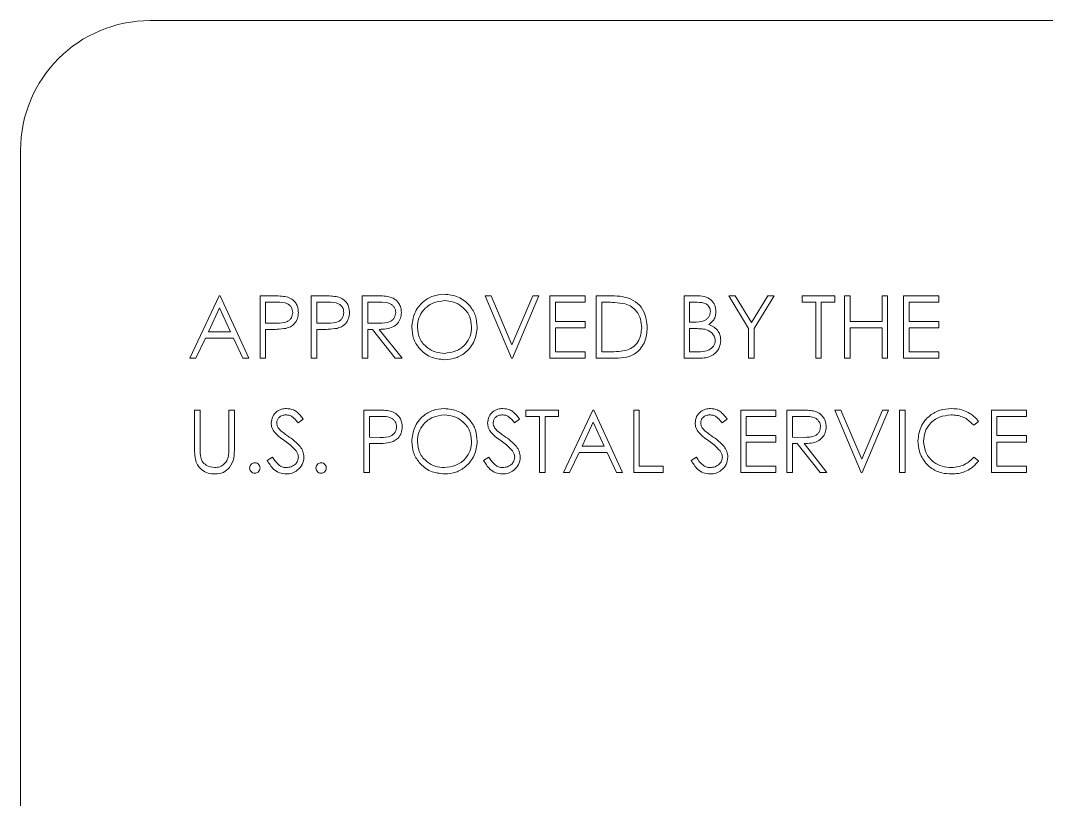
# Paper-space layout 'Layout1' of a CAD drawing. Header units: inches. Extents: x 1.4 to 42.2, y 1.7 to 32.5.
# Drawn here: x 33.863 to 34.1101, y 29.7032 to 29.8907 of the extents above; entities that cross this region are included whole.
import ezdxf

# ---------------------------------------------------------------- set-up
doc = ezdxf.new("R2010")
doc.units = ezdxf.units.IN
doc.header["$MEASUREMENT"] = 0
doc.layers.add('SLD-0', color=179, linetype='Continuous')

psp = doc.layouts.get("Layout1")

# ---------------------------------------------------------------- linework, layer by layer
at = {"layer": 'SLD-0', "color": 179, "linetype": 'Continuous', "lineweight": 15}
for p, q in [((34.70674, 29.89065), (33.89424, 29.89065)), ((33.86299, 29.8594), (33.86299, 29.5469)), ((33.90376, 29.80938), (33.91087, 29.82438)), ((33.91087, 29.82438), (33.91107, 29.82438)), ((33.91107, 29.82438), (33.91799, 29.80938)), ((33.92068, 29.82438), (33.92362, 29.82438)), ((33.92068, 29.80938), (33.92068, 29.82438)), ((33.93299, 29.82438), (33.93593, 29.82438)), ((33.93299, 29.80938), (33.93299, 29.82438)), ((33.9453, 29.82438), (33.9483, 29.82438)), ((33.9453, 29.80938), (33.9453, 29.82438)), ((33.97491, 29.82438), (33.97635, 29.82438)), ((33.98126, 29.80938), (33.97491, 29.82438)), ((33.97635, 29.82438), (33.98135, 29.81256)), ((33.98135, 29.81256), (33.98635, 29.82438)), ((33.9878, 29.82438), (33.98145, 29.80938)), ((33.98635, 29.82438), (33.9878, 29.82438)), ((33.99049, 29.82438), (33.99895, 29.82438)), ((33.99049, 29.80938), (33.99049, 29.82438)), ((33.99895, 29.82438), (33.99895, 29.82284)), ((34.00164, 29.80938), (34.00164, 29.82438)), ((34.00164, 29.82438), (34.00467, 29.82438)), ((34.0228, 29.82438), (34.02572, 29.82438)), ((34.0228, 29.80938), (34.0228, 29.82438)), ((34.03357, 29.82438), (34.03511, 29.82438)), ((34.03837, 29.81651), (34.03357, 29.82438)), ((34.03511, 29.82438), (34.03905, 29.81794)), ((34.03905, 29.81794), (34.04299, 29.82438)), ((34.04453, 29.82438), (34.03972, 29.81651)), ((34.04299, 29.82438), (34.04453, 29.82438)), ((34.05126, 29.82284), (34.05126, 29.82438)), ((34.05126, 29.82438), (34.05914, 29.82438)), ((34.05914, 29.82438), (34.05914, 29.82284)), ((34.06145, 29.82438), (34.0628, 29.82438)), ((34.06145, 29.80938), (34.06145, 29.82438)), ((34.0628, 29.82438), (34.0628, 29.81823)), ((34.07049, 29.81823), (34.07049, 29.82438)), ((34.07049, 29.82438), (34.07184, 29.82438)), ((34.07184, 29.82438), (34.07184, 29.80938)), ((34.07568, 29.82438), (34.08414, 29.82438)), ((34.07568, 29.80938), (34.07568, 29.82438)), ((34.08414, 29.82438), (34.08414, 29.82284)), ((33.92477, 29.82284), (33.92203, 29.82284)), ((33.92203, 29.82284), (33.92203, 29.81784)), ((33.93708, 29.82284), (33.93434, 29.82284)), ((33.93434, 29.82284), (33.93434, 29.81784)), ((33.94946, 29.82284), (33.94664, 29.82284)), ((33.94664, 29.82284), (33.94664, 29.81784)), ((33.99895, 29.82284), (33.99184, 29.82284)), ((33.99184, 29.82284), (33.99184, 29.81823)), ((34.00404, 29.82284), (34.00299, 29.82284)), ((34.00299, 29.82284), (34.00299, 29.81092)), ((34.02597, 29.82284), (34.02414, 29.82284)), ((34.02414, 29.82284), (34.02414, 29.81804)), ((34.05453, 29.82284), (34.05126, 29.82284)), ((34.05453, 29.80938), (34.05453, 29.82284)), ((34.05914, 29.82284), (34.05587, 29.82284)), ((34.05587, 29.82284), (34.05587, 29.80938)), ((34.08414, 29.82284), (34.07703, 29.82284)), ((34.07703, 29.82284), (34.07703, 29.81823)), ((33.91095, 29.82146), (33.90824, 29.81573)), ((33.9136, 29.81573), (33.91095, 29.82146)), ((33.92203, 29.81784), (33.92465, 29.81781)), ((33.93434, 29.81784), (33.93696, 29.81781)), ((33.94664, 29.81784), (33.94939, 29.81782)), ((33.99184, 29.81823), (33.99895, 29.81823)), ((33.99895, 29.81823), (33.99895, 29.81669)), ((34.02414, 29.81804), (34.02505, 29.81804)), ((34.0628, 29.81823), (34.07049, 29.81823)), ((34.07703, 29.81823), (34.08414, 29.81823)), ((34.08414, 29.81823), (34.08414, 29.81669)), ((33.90824, 29.81573), (33.9136, 29.81573)), ((33.9231, 29.81631), (33.92203, 29.81631)), ((33.92203, 29.81631), (33.92203, 29.80938)), ((33.93541, 29.81631), (33.93434, 29.81631)), ((33.93434, 29.81631), (33.93434, 29.80938)), ((33.94774, 29.81631), (33.94664, 29.81631)), ((33.94664, 29.81631), (33.94664, 29.80938)), ((33.95325, 29.80938), (33.94774, 29.81631)), ((33.9494, 29.81631), (33.95491, 29.80938)), ((33.99895, 29.81669), (33.99184, 29.81669)), ((33.99184, 29.81669), (33.99184, 29.81092)), ((34.02504, 29.8165), (34.02414, 29.8165)), ((34.02414, 29.8165), (34.02414, 29.81092)), ((34.03837, 29.80938), (34.03837, 29.81651)), ((34.03972, 29.81651), (34.03972, 29.80938)), ((34.07049, 29.81669), (34.0628, 29.81669)), ((34.0628, 29.81669), (34.0628, 29.80938)), ((34.07049, 29.80938), (34.07049, 29.81669)), ((34.08414, 29.81669), (34.07703, 29.81669)), ((34.07703, 29.81669), (34.07703, 29.81092)), ((33.90751, 29.81419), (33.90523, 29.80938)), ((33.91431, 29.81419), (33.90751, 29.81419)), ((33.91653, 29.80938), (33.91431, 29.81419)), ((33.99184, 29.81092), (33.99895, 29.81092)), ((33.99895, 29.81092), (33.99895, 29.80938)), ((34.00299, 29.81092), (34.00471, 29.81092)), ((34.02414, 29.81092), (34.02606, 29.81092)), ((34.07703, 29.81092), (34.08414, 29.81092)), ((34.08414, 29.81092), (34.08414, 29.80938)), ((33.90523, 29.80938), (33.90376, 29.80938)), ((33.91799, 29.80938), (33.91653, 29.80938)), ((33.92203, 29.80938), (33.92068, 29.80938)), ((33.93434, 29.80938), (33.93299, 29.80938)), ((33.94664, 29.80938), (33.9453, 29.80938)), ((33.95491, 29.80938), (33.95325, 29.80938)), ((33.98145, 29.80938), (33.98126, 29.80938)), ((33.99895, 29.80938), (33.99049, 29.80938)), ((34.00629, 29.80938), (34.00164, 29.80938)), ((34.02685, 29.80938), (34.0228, 29.80938)), ((34.03972, 29.80938), (34.03837, 29.80938)), ((34.05587, 29.80938), (34.05453, 29.80938)), ((34.0628, 29.80938), (34.06145, 29.80938)), ((34.07184, 29.80938), (34.07049, 29.80938)), ((34.08414, 29.80938), (34.07568, 29.80938)), ((33.90491, 29.79688), (33.90626, 29.79688)), ((33.90491, 29.78782), (33.90491, 29.79688)), ((33.90626, 29.79688), (33.90626, 29.7879)), ((33.91318, 29.79688), (33.91453, 29.79688)), ((33.91318, 29.7879), (33.91318, 29.79688)), ((33.91453, 29.79688), (33.91453, 29.78782)), ((33.93107, 29.79473), (33.92985, 29.79381)), ((33.94568, 29.79688), (33.94862, 29.79688)), ((33.94568, 29.78188), (33.94568, 29.79688)), ((33.94977, 29.79534), (33.94703, 29.79534)), ((33.94703, 29.79534), (33.94703, 29.79034)), ((33.98318, 29.79473), (33.98196, 29.79381)), ((33.98472, 29.79534), (33.98472, 29.79688)), ((33.98472, 29.79688), (33.9926, 29.79688)), ((33.98799, 29.79534), (33.98472, 29.79534)), ((33.98799, 29.78188), (33.98799, 29.79534)), ((33.9926, 29.79534), (33.98934, 29.79534)), ((33.98934, 29.79534), (33.98934, 29.78188)), ((33.9926, 29.79688), (33.9926, 29.79534)), ((33.99376, 29.78188), (34.00087, 29.79688)), ((34.00087, 29.79688), (34.00107, 29.79688)), ((34.00107, 29.79688), (34.00799, 29.78188)), ((34.01068, 29.79688), (34.01203, 29.79688)), ((34.01068, 29.78188), (34.01068, 29.79688)), ((34.01203, 29.79688), (34.01203, 29.78342)), ((34.03318, 29.79473), (34.03196, 29.79381)), ((34.03645, 29.79688), (34.04491, 29.79688)), ((34.03645, 29.78188), (34.03645, 29.79688)), ((34.04491, 29.79534), (34.0378, 29.79534)), ((34.0378, 29.79534), (34.0378, 29.79073)), ((34.04491, 29.79688), (34.04491, 29.79534)), ((34.0476, 29.79688), (34.05061, 29.79688)), ((34.0476, 29.78188), (34.0476, 29.79688)), ((34.05176, 29.79534), (34.04895, 29.79534)), ((34.04895, 29.79534), (34.04895, 29.79034)), ((34.05914, 29.79688), (34.06059, 29.79688)), ((34.06549, 29.78188), (34.05914, 29.79688)), ((34.06059, 29.79688), (34.06559, 29.78506)), ((34.06559, 29.78506), (34.07059, 29.79688)), ((34.07203, 29.79688), (34.06568, 29.78188)), ((34.07059, 29.79688), (34.07203, 29.79688)), ((34.07472, 29.79688), (34.07607, 29.79688)), ((34.07472, 29.78188), (34.07472, 29.79688)), ((34.07607, 29.79688), (34.07607, 29.78188)), ((34.09684, 29.79688), (34.1053, 29.79688)), ((34.09684, 29.78188), (34.09684, 29.79688)), ((34.1053, 29.79534), (34.09818, 29.79534)), ((34.09818, 29.79534), (34.09818, 29.79073)), ((34.1053, 29.79688), (34.1053, 29.79534)), ((34.00095, 29.79396), (33.99824, 29.78823)), ((34.0036, 29.78823), (34.00095, 29.79396)), ((34.09376, 29.79413), (34.09258, 29.79323)), ((33.94703, 29.79034), (33.94965, 29.79031)), ((34.0378, 29.79073), (34.04491, 29.79073)), ((34.04491, 29.79073), (34.04491, 29.78919)), ((34.04895, 29.79034), (34.0517, 29.79032)), ((34.09818, 29.79073), (34.1053, 29.79073)), ((34.1053, 29.79073), (34.1053, 29.78919)), ((33.9481, 29.78881), (33.94703, 29.78881)), ((33.94703, 29.78881), (33.94703, 29.78188)), ((33.99824, 29.78823), (34.0036, 29.78823)), ((34.04491, 29.78919), (34.0378, 29.78919)), ((34.0378, 29.78919), (34.0378, 29.78342)), ((34.05004, 29.78881), (34.04895, 29.78881)), ((34.04895, 29.78881), (34.04895, 29.78188)), ((34.05556, 29.78188), (34.05004, 29.78881)), ((34.05171, 29.78881), (34.05722, 29.78188)), ((34.1053, 29.78919), (34.09818, 29.78919)), ((34.09818, 29.78919), (34.09818, 29.78342)), ((33.92241, 29.78478), (33.92368, 29.78554)), ((33.97453, 29.78478), (33.9758, 29.78554)), ((33.99751, 29.78669), (33.99523, 29.78188)), ((34.00431, 29.78669), (33.99751, 29.78669)), ((34.00653, 29.78188), (34.00431, 29.78669)), ((34.02453, 29.78478), (34.0258, 29.78554)), ((34.09258, 29.78554), (34.09376, 29.78464)), ((34.01203, 29.78342), (34.0178, 29.78342)), ((34.0178, 29.78342), (34.0178, 29.78188)), ((34.0378, 29.78342), (34.04491, 29.78342)), ((34.04491, 29.78342), (34.04491, 29.78188)), ((34.09818, 29.78342), (34.1053, 29.78342)), ((34.1053, 29.78342), (34.1053, 29.78188)), ((33.94703, 29.78188), (33.94568, 29.78188)), ((33.98934, 29.78188), (33.98799, 29.78188)), ((33.99523, 29.78188), (33.99376, 29.78188)), ((34.00799, 29.78188), (34.00653, 29.78188)), ((34.0178, 29.78188), (34.01068, 29.78188)), ((34.04491, 29.78188), (34.03645, 29.78188)), ((34.04895, 29.78188), (34.0476, 29.78188)), ((34.05722, 29.78188), (34.05556, 29.78188)), ((34.06568, 29.78188), (34.06549, 29.78188)), ((34.07607, 29.78188), (34.07472, 29.78188)), ((34.1053, 29.78188), (34.09684, 29.78188))]:
    psp.add_line(p, q, dxfattribs=at)
psp.add_arc((33.89424, 29.8594), 0.03125, 90, 180, dxfattribs=at)
for points, knots in [([(33.92362, 29.82438), (33.92426, 29.82439), (33.92541, 29.82439), (33.92654, 29.82423), (33.92704, 29.82416)], [0, 0, 0, 0, 0.56032, 1, 1, 1, 1]), ([(33.93593, 29.82438), (33.93657, 29.82439), (33.93772, 29.82439), (33.93885, 29.82423), (33.93935, 29.82416)], [0, 0, 0, 0, 0.56032, 1, 1, 1, 1]), ([(33.9483, 29.82438), (33.94894, 29.82439), (33.95007, 29.82439), (33.9512, 29.82424), (33.9517, 29.82418)], [0, 0, 0, 0, 0.560238, 1, 1, 1, 1]), ([(33.95722, 29.81682), (33.95736, 29.81797), (33.95764, 29.82029), (33.95969, 29.82292), (33.96228, 29.8245), (33.9641, 29.82468), (33.96501, 29.82477)], [0, 0, 0, 0, 0.279723, 0.559333, 0.779679, 1, 1, 1, 1]), ([(33.96501, 29.82477), (33.96618, 29.82464), (33.96853, 29.8244), (33.97116, 29.82227), (33.97276, 29.81966), (33.97291, 29.81781), (33.97299, 29.81689)], [0, 0, 0, 0, 0.279773, 0.559368, 0.779569, 1, 1, 1, 1]), ([(34.00467, 29.82438), (34.00557, 29.82438), (34.00718, 29.82438), (34.00874, 29.82401), (34.00943, 29.82384)], [0, 0, 0, 0, 0.560447, 1, 1, 1, 1]), ([(34.02572, 29.82438), (34.02637, 29.82437), (34.02764, 29.82434), (34.02934, 29.82358), (34.03032, 29.82218), (34.03043, 29.82117), (34.03049, 29.82067)], [0, 0, 0, 0, 0.281314, 0.559913, 0.779933, 1, 1, 1, 1]), ([(33.92857, 29.82035), (33.9285, 29.82078), (33.9284, 29.82143), (33.92784, 29.82211), (33.92678, 29.82287), (33.92566, 29.82285), (33.92477, 29.82284)], [0, 0, 0, 0, 0.248969, 0.374713, 0.500376, 1, 1, 1, 1]), ([(33.92704, 29.82416), (33.9275, 29.82399), (33.92841, 29.82366), (33.92935, 29.82265), (33.92985, 29.8215), (33.92989, 29.82074), (33.92991, 29.82036)], [0, 0, 0, 0, 0.27971, 0.559364, 0.779493, 1, 1, 1, 1]), ([(33.94087, 29.82035), (33.94081, 29.82078), (33.9407, 29.82143), (33.94015, 29.82211), (33.93909, 29.82287), (33.93797, 29.82285), (33.93708, 29.82284)], [0, 0, 0, 0, 0.248968, 0.374712, 0.50037, 1, 1, 1, 1]), ([(33.93935, 29.82416), (33.9398, 29.82399), (33.94071, 29.82366), (33.94166, 29.82265), (33.94215, 29.8215), (33.9422, 29.82074), (33.94222, 29.82036)], [0, 0, 0, 0, 0.2797096, 0.5593676, 0.7794931, 1, 1, 1, 1]), ([(33.95337, 29.82037), (33.95336, 29.82059), (33.95332, 29.82103), (33.95303, 29.82163), (33.9526, 29.82214), (33.95149, 29.82287), (33.95036, 29.82286), (33.94946, 29.82284)], [0, 0, 0, 0, 0.125272, 0.250575, 0.375933, 0.501272, 1, 1, 1, 1]), ([(33.9517, 29.82418), (33.95217, 29.82402), (33.95311, 29.82371), (33.9541, 29.8227), (33.95465, 29.82154), (33.95469, 29.82076), (33.95472, 29.82037)], [0, 0, 0, 0, 0.279797, 0.559485, 0.7795933, 1, 1, 1, 1]), ([(33.96507, 29.82323), (33.96413, 29.82311), (33.96223, 29.82286), (33.96007, 29.82119), (33.95877, 29.81906), (33.95863, 29.81757), (33.95857, 29.81682)], [0, 0, 0, 0, 0.27962, 0.559329, 0.779621, 1, 1, 1, 1]), ([(33.97164, 29.81689), (33.97153, 29.81784), (33.9713, 29.81975), (33.96947, 29.82181), (33.96731, 29.82301), (33.96582, 29.82316), (33.96507, 29.82323)], [0, 0, 0, 0, 0.279477, 0.55887, 0.779514, 1, 1, 1, 1]), ([(34.00865, 29.82242), (34.0078, 29.82257), (34.00627, 29.82284), (34.00473, 29.82284), (34.00404, 29.82284)], [0, 0, 0, 0, 0.559542, 1, 1, 1, 1]), ([(34.0126, 29.8167), (34.01256, 29.8174), (34.01246, 29.8188), (34.01153, 29.82057), (34.0102, 29.82183), (34.00917, 29.82223), (34.00865, 29.82242)], [0, 0, 0, 0, 0.2802011, 0.559777, 0.7797889, 1, 1, 1, 1]), ([(34.00943, 29.82384), (34.01019, 29.82347), (34.01172, 29.82273), (34.01358, 29.8202), (34.01381, 29.81802), (34.01395, 29.81669)], [0, 0, 0, 0, 0.280262, 0.560706, 1, 1, 1, 1]), ([(34.02914, 29.82064), (34.0291, 29.82101), (34.02903, 29.82156), (34.02856, 29.82214), (34.02766, 29.82278), (34.02672, 29.82281), (34.02597, 29.82284)], [0, 0, 0, 0, 0.249317, 0.374918, 0.500635, 1, 1, 1, 1]), ([(33.92465, 29.81781), (33.92557, 29.81781), (33.92671, 29.8178), (33.92782, 29.81855), (33.9284, 29.81924), (33.9285, 29.81991), (33.92857, 29.82035)], [0, 0, 0, 0, 0.499706, 0.625331, 0.751063, 1, 1, 1, 1]), ([(33.92991, 29.82036), (33.92988, 29.81986), (33.92981, 29.81888), (33.92905, 29.81767), (33.92803, 29.8169), (33.92729, 29.81667), (33.92692, 29.81655)], [0, 0, 0, 0, 0.28009, 0.559305, 0.779455, 1, 1, 1, 1]), ([(33.93696, 29.81781), (33.93788, 29.81781), (33.93902, 29.8178), (33.94013, 29.81855), (33.9407, 29.81924), (33.94081, 29.81991), (33.94087, 29.82035)], [0, 0, 0, 0, 0.499706, 0.625331, 0.751063, 1, 1, 1, 1]), ([(33.94222, 29.82036), (33.94218, 29.81986), (33.94211, 29.81888), (33.94136, 29.81767), (33.94034, 29.8169), (33.9396, 29.81667), (33.93923, 29.81655)], [0, 0, 0, 0, 0.28009, 0.559305, 0.779455, 1, 1, 1, 1]), ([(33.94939, 29.81782), (33.95031, 29.81783), (33.95146, 29.81783), (33.9526, 29.81856), (33.9532, 29.81925), (33.9533, 29.81993), (33.95337, 29.82037)], [0, 0, 0, 0, 0.499824, 0.625492, 0.751189, 1, 1, 1, 1]), ([(33.95472, 29.82037), (33.95468, 29.8199), (33.9546, 29.81895), (33.95386, 29.81769), (33.95217, 29.81643), (33.95054, 29.81636), (33.9494, 29.81631)], [0, 0, 0, 0, 0.187098, 0.373976, 0.560909, 1, 1, 1, 1]), ([(34.02505, 29.81804), (34.02599, 29.81804), (34.02717, 29.81804), (34.02833, 29.8188), (34.02878, 29.81932), (34.02909, 29.81995), (34.02912, 29.82041), (34.02914, 29.82064)], [0, 0, 0, 0, 0.498618, 0.624025, 0.749399, 0.874748, 1, 1, 1, 1]), ([(34.03049, 29.82067), (34.03046, 29.82031), (34.03041, 29.8196), (34.02992, 29.8184), (34.0292, 29.81783), (34.02876, 29.81747)], [0, 0, 0, 0, 0.280872, 0.561481, 1, 1, 1, 1]), ([(34.02876, 29.81747), (34.0292, 29.81729), (34.0301, 29.81693), (34.03105, 29.81592), (34.03156, 29.81478), (34.03162, 29.81402), (34.03164, 29.81364)], [0, 0, 0, 0, 0.280381, 0.559571, 0.779754, 1, 1, 1, 1]), ([(33.92692, 29.81655), (33.92621, 29.81646), (33.92494, 29.8163), (33.92366, 29.81631), (33.9231, 29.81631)], [0, 0, 0, 0, 0.559695, 1, 1, 1, 1]), ([(33.93923, 29.81655), (33.93852, 29.81646), (33.93725, 29.8163), (33.93597, 29.81631), (33.93541, 29.81631)], [0, 0, 0, 0, 0.5597, 1, 1, 1, 1]), ([(33.96513, 29.809), (33.96397, 29.80913), (33.96164, 29.80938), (33.95906, 29.8115), (33.95746, 29.81408), (33.9573, 29.8159), (33.95722, 29.81682)], [0, 0, 0, 0, 0.279658, 0.5593596, 0.7796354, 1, 1, 1, 1]), ([(33.95857, 29.81682), (33.95868, 29.81588), (33.95891, 29.81399), (33.96072, 29.81195), (33.96285, 29.81072), (33.96433, 29.8106), (33.96507, 29.81054)], [0, 0, 0, 0, 0.279415, 0.559067, 0.779479, 1, 1, 1, 1]), ([(33.96507, 29.81054), (33.96603, 29.81065), (33.96793, 29.81086), (33.97014, 29.81251), (33.97144, 29.81464), (33.97157, 29.81614), (33.97164, 29.81689)], [0, 0, 0, 0, 0.279831, 0.559389, 0.779653, 1, 1, 1, 1]), ([(33.97299, 29.81689), (33.97286, 29.81573), (33.97259, 29.8134), (33.97046, 29.81082), (33.96787, 29.80923), (33.96604, 29.80908), (33.96513, 29.809)], [0, 0, 0, 0, 0.279626, 0.559338, 0.779599, 1, 1, 1, 1]), ([(34.01395, 29.81669), (34.01384, 29.81557), (34.01362, 29.81332), (34.01168, 29.81063), (34.00895, 29.80946), (34.00718, 29.80941), (34.00629, 29.80938)], [0, 0, 0, 0, 0.280135, 0.559255, 0.778838, 1, 1, 1, 1]), ([(34.009, 29.8113), (34.0096, 29.81157), (34.0108, 29.81209), (34.01231, 29.81399), (34.01249, 29.81567), (34.0126, 29.8167)], [0, 0, 0, 0, 0.2805353, 0.561011, 1, 1, 1, 1]), ([(34.02784, 29.81632), (34.02732, 29.81639), (34.02639, 29.8165), (34.02545, 29.8165), (34.02504, 29.8165)], [0, 0, 0, 0, 0.559736, 1, 1, 1, 1]), ([(34.0303, 29.81364), (34.03025, 29.81401), (34.03016, 29.81474), (34.02929, 29.81582), (34.02839, 29.81613), (34.02784, 29.81632)], [0, 0, 0, 0, 0.279966, 0.560424, 1, 1, 1, 1]), ([(34.02606, 29.81092), (34.02704, 29.81092), (34.02851, 29.81092), (34.0298, 29.81208), (34.03024, 29.81293), (34.03028, 29.8134), (34.0303, 29.81364)], [0, 0, 0, 0, 0.499373, 0.748743, 0.874408, 1, 1, 1, 1]), ([(34.03164, 29.81364), (34.03155, 29.81297), (34.03138, 29.81162), (34.03003, 29.8102), (34.02844, 29.80947), (34.02738, 29.80941), (34.02685, 29.80938)], [0, 0, 0, 0, 0.279137, 0.55865, 0.779055, 1, 1, 1, 1]), ([(34.00471, 29.81092), (34.00552, 29.81092), (34.00696, 29.81092), (34.00838, 29.81118), (34.009, 29.8113)], [0, 0, 0, 0, 0.560427, 1, 1, 1, 1]), ([(33.92337, 29.79377), (33.92344, 29.7943), (33.92357, 29.79536), (33.92459, 29.79652), (33.92582, 29.79716), (33.92665, 29.79723), (33.92707, 29.79727)], [0, 0, 0, 0, 0.2795519, 0.5587886, 0.7793746, 1, 1, 1, 1]), ([(33.92707, 29.79727), (33.92763, 29.7972), (33.92856, 29.79709), (33.92965, 29.79637), (33.93041, 29.7956), (33.93085, 29.79502), (33.93107, 29.79473)], [0, 0, 0, 0, 0.338727, 0.55883, 0.779367, 1, 1, 1, 1]), ([(33.95722, 29.78932), (33.95736, 29.79047), (33.95764, 29.79279), (33.95969, 29.79542), (33.96228, 29.797), (33.9641, 29.79718), (33.96501, 29.79727)], [0, 0, 0, 0, 0.279723, 0.559333, 0.779679, 1, 1, 1, 1]), ([(33.96501, 29.79727), (33.96618, 29.79714), (33.96853, 29.7969), (33.97116, 29.79477), (33.97276, 29.79216), (33.97291, 29.79031), (33.97299, 29.78939)], [0, 0, 0, 0, 0.279773, 0.559368, 0.779569, 1, 1, 1, 1]), ([(33.97549, 29.79377), (33.97555, 29.7943), (33.97568, 29.79536), (33.97671, 29.79652), (33.97793, 29.79716), (33.97877, 29.79723), (33.97918, 29.79727)], [0, 0, 0, 0, 0.2795519, 0.5587886, 0.7793746, 1, 1, 1, 1]), ([(33.97918, 29.79727), (33.97975, 29.7972), (33.98067, 29.79709), (33.98176, 29.79637), (33.98253, 29.7956), (33.98296, 29.79502), (33.98318, 29.79473)], [0, 0, 0, 0, 0.338726, 0.558828, 0.779363, 1, 1, 1, 1]), ([(34.02549, 29.79377), (34.02555, 29.7943), (34.02568, 29.79536), (34.02671, 29.79652), (34.02793, 29.79716), (34.02877, 29.79723), (34.02918, 29.79727)], [0, 0, 0, 0, 0.279553, 0.558788, 0.779377, 1, 1, 1, 1]), ([(34.02918, 29.79727), (34.02975, 29.7972), (34.03067, 29.79709), (34.03176, 29.79637), (34.03253, 29.7956), (34.03296, 29.79502), (34.03318, 29.79473)], [0, 0, 0, 0, 0.33873, 0.558829, 0.779365, 1, 1, 1, 1]), ([(34.07914, 29.78947), (34.07928, 29.79065), (34.07955, 29.793), (34.08177, 29.79557), (34.08444, 29.79706), (34.08629, 29.7972), (34.08721, 29.79727)], [0, 0, 0, 0, 0.279516, 0.559077, 0.779376, 1, 1, 1, 1]), ([(34.08721, 29.79727), (34.08807, 29.79721), (34.08948, 29.79711), (34.0913, 29.79634), (34.0927, 29.79541), (34.0934, 29.79456), (34.09376, 29.79413)], [0, 0, 0, 0, 0.339691, 0.559828, 0.779918, 1, 1, 1, 1]), ([(33.92692, 29.79573), (33.92661, 29.79571), (33.92601, 29.79566), (33.92527, 29.79519), (33.92479, 29.79455), (33.92474, 29.79407), (33.92472, 29.79383)], [0, 0, 0, 0, 0.2802565, 0.559936, 0.7799004, 1, 1, 1, 1]), ([(33.92985, 29.79381), (33.92959, 29.79413), (33.92916, 29.79466), (33.92846, 29.7953), (33.92772, 29.79567), (33.92719, 29.79571), (33.92692, 29.79573)], [0, 0, 0, 0, 0.3404218, 0.5605077, 0.780191, 1, 1, 1, 1]), ([(33.94862, 29.79688), (33.94926, 29.79689), (33.95041, 29.79689), (33.95154, 29.79673), (33.95204, 29.79666)], [0, 0, 0, 0, 0.560314, 1, 1, 1, 1]), ([(33.95357, 29.79285), (33.9535, 29.79328), (33.9534, 29.79393), (33.95284, 29.79461), (33.95178, 29.79537), (33.95066, 29.79535), (33.94977, 29.79534)], [0, 0, 0, 0, 0.248968, 0.374712, 0.50037, 1, 1, 1, 1]), ([(33.95204, 29.79666), (33.9525, 29.79649), (33.95341, 29.79616), (33.95435, 29.79515), (33.95485, 29.794), (33.95489, 29.79324), (33.95491, 29.79286)], [0, 0, 0, 0, 0.2796932, 0.5593535, 0.7794874, 1, 1, 1, 1]), ([(33.96507, 29.79573), (33.96413, 29.79561), (33.96223, 29.79536), (33.96007, 29.79369), (33.95877, 29.79156), (33.95863, 29.79007), (33.95857, 29.78932)], [0, 0, 0, 0, 0.279622, 0.559351, 0.779619, 1, 1, 1, 1]), ([(33.97164, 29.78939), (33.97153, 29.79034), (33.9713, 29.79225), (33.96947, 29.79431), (33.96731, 29.79551), (33.96582, 29.79566), (33.96507, 29.79573)], [0, 0, 0, 0, 0.279477, 0.55887, 0.779514, 1, 1, 1, 1]), ([(33.97903, 29.79573), (33.97873, 29.79571), (33.97812, 29.79566), (33.97739, 29.79519), (33.97691, 29.79455), (33.97686, 29.79407), (33.97684, 29.79383)], [0, 0, 0, 0, 0.2802565, 0.559936, 0.7799004, 1, 1, 1, 1]), ([(33.98196, 29.79381), (33.98171, 29.79413), (33.98128, 29.79466), (33.98057, 29.7953), (33.97984, 29.79567), (33.9793, 29.79571), (33.97903, 29.79573)], [0, 0, 0, 0, 0.340421, 0.560499, 0.780191, 1, 1, 1, 1]), ([(34.02903, 29.79573), (34.02873, 29.79571), (34.02812, 29.79566), (34.02739, 29.79519), (34.02691, 29.79455), (34.02686, 29.79407), (34.02684, 29.79383)], [0, 0, 0, 0, 0.280267, 0.559936, 0.7799, 1, 1, 1, 1]), ([(34.03196, 29.79381), (34.03171, 29.79413), (34.03128, 29.79466), (34.03057, 29.7953), (34.02984, 29.79567), (34.0293, 29.79571), (34.02903, 29.79573)], [0, 0, 0, 0, 0.340423, 0.560506, 0.78019, 1, 1, 1, 1]), ([(34.05061, 29.79688), (34.05124, 29.79689), (34.05238, 29.79689), (34.05351, 29.79674), (34.054, 29.79668)], [0, 0, 0, 0, 0.560238, 1, 1, 1, 1]), ([(34.05568, 29.79287), (34.05567, 29.79309), (34.05563, 29.79353), (34.05533, 29.79413), (34.05491, 29.79464), (34.0538, 29.79537), (34.05267, 29.79536), (34.05176, 29.79534)], [0, 0, 0, 0, 0.125272, 0.250577, 0.375931, 0.501272, 1, 1, 1, 1]), ([(34.054, 29.79668), (34.05448, 29.79652), (34.05542, 29.79621), (34.05641, 29.7952), (34.05695, 29.79404), (34.057, 29.79326), (34.05703, 29.79287)], [0, 0, 0, 0, 0.279796, 0.559486, 0.779594, 1, 1, 1, 1]), ([(34.08713, 29.79573), (34.08617, 29.79562), (34.08426, 29.7954), (34.08202, 29.79377), (34.08069, 29.79163), (34.08056, 29.79012), (34.08049, 29.78937)], [0, 0, 0, 0, 0.279854, 0.559518, 0.779698, 1, 1, 1, 1]), ([(34.09258, 29.79323), (34.09209, 29.79374), (34.09128, 29.79458), (34.08982, 29.79529), (34.0885, 29.79567), (34.08759, 29.79571), (34.08713, 29.79573)], [0, 0, 0, 0, 0.3393396, 0.559468, 0.7797292, 1, 1, 1, 1]), ([(33.92421, 29.79148), (33.92395, 29.79187), (33.92348, 29.79257), (33.9234, 29.7934), (33.92337, 29.79377)], [0, 0, 0, 0, 0.559772, 1, 1, 1, 1]), ([(33.92472, 29.79383), (33.92474, 29.79362), (33.92477, 29.7932), (33.9251, 29.79251), (33.92548, 29.79213), (33.92571, 29.79189)], [0, 0, 0, 0, 0.2799, 0.559764, 1, 1, 1, 1]), ([(33.94965, 29.79031), (33.95057, 29.79031), (33.95171, 29.7903), (33.95282, 29.79105), (33.9534, 29.79174), (33.9535, 29.79241), (33.95357, 29.79285)], [0, 0, 0, 0, 0.499706, 0.625331, 0.751063, 1, 1, 1, 1]), ([(33.95491, 29.79286), (33.95488, 29.79236), (33.95481, 29.79138), (33.95405, 29.79017), (33.95303, 29.7894), (33.95229, 29.78917), (33.95192, 29.78905)], [0, 0, 0, 0, 0.280084, 0.559294, 0.77944, 1, 1, 1, 1]), ([(33.97633, 29.79148), (33.97606, 29.79187), (33.97559, 29.79257), (33.97552, 29.7934), (33.97549, 29.79377)], [0, 0, 0, 0, 0.559772, 1, 1, 1, 1]), ([(33.97684, 29.79383), (33.97685, 29.79362), (33.97689, 29.7932), (33.97721, 29.79251), (33.97759, 29.79213), (33.97782, 29.79189)], [0, 0, 0, 0, 0.2799, 0.559764, 1, 1, 1, 1]), ([(34.02633, 29.79148), (34.02606, 29.79187), (34.02559, 29.79257), (34.02552, 29.7934), (34.02549, 29.79377)], [0, 0, 0, 0, 0.559772, 1, 1, 1, 1]), ([(34.02684, 29.79383), (34.02685, 29.79362), (34.02689, 29.7932), (34.02721, 29.79251), (34.02759, 29.79213), (34.02782, 29.79189)], [0, 0, 0, 0, 0.279897, 0.559762, 1, 1, 1, 1]), ([(34.0517, 29.79032), (34.05262, 29.79033), (34.05377, 29.79033), (34.05491, 29.79106), (34.0555, 29.79175), (34.05561, 29.79243), (34.05568, 29.79287)], [0, 0, 0, 0, 0.499823, 0.625494, 0.75119, 1, 1, 1, 1]), ([(34.05703, 29.79287), (34.05699, 29.7924), (34.05691, 29.79145), (34.05617, 29.79019), (34.05448, 29.78893), (34.05285, 29.78886), (34.05171, 29.78881)], [0, 0, 0, 0, 0.187096, 0.373973, 0.560908, 1, 1, 1, 1]), ([(33.92667, 29.78944), (33.92618, 29.78979), (33.92531, 29.79041), (33.92455, 29.79115), (33.92421, 29.79148)], [0, 0, 0, 0, 0.560396, 1, 1, 1, 1]), ([(33.92571, 29.79189), (33.92608, 29.7916), (33.92674, 29.79109), (33.92742, 29.79061), (33.92772, 29.7904)], [0, 0, 0, 0, 0.5599318, 1, 1, 1, 1]), ([(33.92772, 29.7904), (33.92829, 29.78998), (33.92922, 29.78928), (33.93036, 29.78812), (33.93109, 29.78693), (33.9312, 29.78601), (33.93126, 29.78556)], [0, 0, 0, 0, 0.340496, 0.560719, 0.780602, 1, 1, 1, 1]), ([(33.97879, 29.78944), (33.9783, 29.78979), (33.97742, 29.79041), (33.97666, 29.79115), (33.97633, 29.79148)], [0, 0, 0, 0, 0.560396, 1, 1, 1, 1]), ([(33.97782, 29.79189), (33.97819, 29.7916), (33.97885, 29.79109), (33.97954, 29.79061), (33.97984, 29.7904)], [0, 0, 0, 0, 0.5599318, 1, 1, 1, 1]), ([(33.97984, 29.7904), (33.98041, 29.78998), (33.98134, 29.78928), (33.98247, 29.78812), (33.9832, 29.78693), (33.98332, 29.78601), (33.98337, 29.78556)], [0, 0, 0, 0, 0.340495, 0.560718, 0.780604, 1, 1, 1, 1]), ([(34.02879, 29.78944), (34.0283, 29.78979), (34.02742, 29.79041), (34.02666, 29.79115), (34.02633, 29.79148)], [0, 0, 0, 0, 0.560394, 1, 1, 1, 1]), ([(34.02782, 29.79189), (34.02819, 29.7916), (34.02885, 29.79109), (34.02954, 29.79061), (34.02984, 29.7904)], [0, 0, 0, 0, 0.559929, 1, 1, 1, 1]), ([(34.02984, 29.7904), (34.03041, 29.78998), (34.03134, 29.78928), (34.03247, 29.78812), (34.0332, 29.78693), (34.03332, 29.78601), (34.03337, 29.78556)], [0, 0, 0, 0, 0.340496, 0.560718, 0.780603, 1, 1, 1, 1]), ([(33.90518, 29.78466), (33.90508, 29.78525), (33.90491, 29.7863), (33.90491, 29.78736), (33.90491, 29.78782)], [0, 0, 0, 0, 0.55948, 1, 1, 1, 1]), ([(33.90626, 29.7879), (33.90626, 29.78752), (33.90625, 29.78686), (33.9063, 29.78619), (33.90632, 29.7859)], [0, 0, 0, 0, 0.560191, 1, 1, 1, 1]), ([(33.91453, 29.78782), (33.91451, 29.78699), (33.91449, 29.78533), (33.91358, 29.78311), (33.91184, 29.78171), (33.91052, 29.78157), (33.90987, 29.7815)], [0, 0, 0, 0, 0.281659, 0.560122, 0.780082, 1, 1, 1, 1]), ([(33.91303, 29.78557), (33.91308, 29.786), (33.91319, 29.78677), (33.91318, 29.78755), (33.91318, 29.7879)], [0, 0, 0, 0, 0.5595998, 1, 1, 1, 1]), ([(33.92937, 29.78705), (33.92891, 29.78755), (33.92809, 29.78843), (33.9271, 29.78913), (33.92667, 29.78944)], [0, 0, 0, 0, 0.559493, 1, 1, 1, 1]), ([(33.95192, 29.78905), (33.95121, 29.78896), (33.94994, 29.7888), (33.94866, 29.78881), (33.9481, 29.78881)], [0, 0, 0, 0, 0.559691, 1, 1, 1, 1]), ([(33.96513, 29.7815), (33.96397, 29.78163), (33.96164, 29.78188), (33.95906, 29.784), (33.95746, 29.78658), (33.9573, 29.7884), (33.95722, 29.78932)], [0, 0, 0, 0, 0.279658, 0.5593596, 0.7796354, 1, 1, 1, 1]), ([(33.95857, 29.78932), (33.95868, 29.78838), (33.95891, 29.78649), (33.96072, 29.78445), (33.96285, 29.78322), (33.96433, 29.7831), (33.96507, 29.78304)], [0, 0, 0, 0, 0.279415, 0.559067, 0.779479, 1, 1, 1, 1]), ([(33.96507, 29.78304), (33.96603, 29.78315), (33.96793, 29.78336), (33.97014, 29.78501), (33.97144, 29.78714), (33.97157, 29.78864), (33.97164, 29.78939)], [0, 0, 0, 0, 0.279831, 0.559389, 0.779653, 1, 1, 1, 1]), ([(33.97299, 29.78939), (33.97286, 29.78823), (33.97259, 29.7859), (33.97046, 29.78332), (33.96787, 29.78173), (33.96604, 29.78158), (33.96513, 29.7815)], [0, 0, 0, 0, 0.279626, 0.559338, 0.779599, 1, 1, 1, 1]), ([(33.98149, 29.78705), (33.98103, 29.78755), (33.9802, 29.78843), (33.97922, 29.78913), (33.97879, 29.78944)], [0, 0, 0, 0, 0.559496, 1, 1, 1, 1]), ([(34.03149, 29.78705), (34.03103, 29.78755), (34.0302, 29.78843), (34.02922, 29.78913), (34.02879, 29.78944)], [0, 0, 0, 0, 0.559496, 1, 1, 1, 1]), ([(34.08104, 29.78412), (34.08042, 29.78503), (34.07931, 29.78666), (34.0792, 29.78861), (34.07914, 29.78947)], [0, 0, 0, 0, 0.55906, 1, 1, 1, 1]), ([(34.08049, 29.78937), (34.0806, 29.7884), (34.08083, 29.78646), (34.08271, 29.78437), (34.08494, 29.7832), (34.08646, 29.78309), (34.08722, 29.78304)], [0, 0, 0, 0, 0.279422, 0.558917, 0.779283, 1, 1, 1, 1]), ([(33.90632, 29.7859), (33.90641, 29.78544), (33.9066, 29.78453), (33.90789, 29.78335), (33.90907, 29.78315), (33.90979, 29.78304)], [0, 0, 0, 0, 0.281041, 0.560818, 1, 1, 1, 1]), ([(33.90979, 29.78304), (33.91021, 29.78308), (33.91103, 29.78317), (33.91203, 29.7838), (33.91271, 29.78464), (33.91292, 29.78526), (33.91303, 29.78557)], [0, 0, 0, 0, 0.2797928, 0.559356, 0.7795491, 1, 1, 1, 1]), ([(33.92368, 29.78554), (33.92413, 29.78485), (33.92475, 29.7839), (33.92602, 29.78314), (33.92666, 29.78307), (33.92697, 29.78304)], [0, 0, 0, 0, 0.559312, 0.779777, 1, 1, 1, 1]), ([(33.92697, 29.78304), (33.92738, 29.78308), (33.92818, 29.78316), (33.92917, 29.78376), (33.92979, 29.78463), (33.92987, 29.78526), (33.92991, 29.78558)], [0, 0, 0, 0, 0.280265, 0.560121, 0.780115, 1, 1, 1, 1]), ([(33.93126, 29.78556), (33.93117, 29.78494), (33.93101, 29.78372), (33.92981, 29.78241), (33.92842, 29.78162), (33.92746, 29.78154), (33.92697, 29.7815)], [0, 0, 0, 0, 0.279167, 0.559094, 0.779448, 1, 1, 1, 1]), ([(33.92991, 29.78558), (33.92988, 29.78588), (33.92981, 29.78641), (33.92951, 29.78686), (33.92937, 29.78705)], [0, 0, 0, 0, 0.558986, 1, 1, 1, 1]), ([(33.9758, 29.78554), (33.97624, 29.78485), (33.97686, 29.7839), (33.97813, 29.78314), (33.97877, 29.78307), (33.97909, 29.78304)], [0, 0, 0, 0, 0.559312, 0.779777, 1, 1, 1, 1]), ([(33.97909, 29.78304), (33.97949, 29.78308), (33.9803, 29.78316), (33.98128, 29.78376), (33.98191, 29.78463), (33.98199, 29.78526), (33.98203, 29.78558)], [0, 0, 0, 0, 0.280265, 0.560121, 0.780115, 1, 1, 1, 1]), ([(33.98337, 29.78556), (33.98329, 29.78494), (33.98312, 29.78372), (33.98192, 29.78241), (33.98054, 29.78162), (33.97957, 29.78154), (33.97909, 29.7815)], [0, 0, 0, 0, 0.279167, 0.559094, 0.779448, 1, 1, 1, 1]), ([(33.98203, 29.78558), (33.98199, 29.78588), (33.98192, 29.78641), (33.98162, 29.78686), (33.98149, 29.78705)], [0, 0, 0, 0, 0.558993, 1, 1, 1, 1]), ([(34.0258, 29.78554), (34.02624, 29.78485), (34.02686, 29.7839), (34.02813, 29.78314), (34.02877, 29.78307), (34.02909, 29.78304)], [0, 0, 0, 0, 0.55931, 0.779774, 1, 1, 1, 1]), ([(34.02909, 29.78304), (34.02949, 29.78308), (34.0303, 29.78316), (34.03128, 29.78376), (34.03191, 29.78463), (34.03199, 29.78526), (34.03203, 29.78558)], [0, 0, 0, 0, 0.280262, 0.560119, 0.780114, 1, 1, 1, 1]), ([(34.03337, 29.78556), (34.03329, 29.78494), (34.03312, 29.78372), (34.03192, 29.78241), (34.03054, 29.78162), (34.02957, 29.78154), (34.02909, 29.7815)], [0, 0, 0, 0, 0.279167, 0.559094, 0.77945, 1, 1, 1, 1]), ([(34.03203, 29.78558), (34.03199, 29.78588), (34.03192, 29.78641), (34.03162, 29.78686), (34.03149, 29.78705)], [0, 0, 0, 0, 0.558989, 1, 1, 1, 1]), ([(34.08722, 29.78304), (34.08838, 29.78318), (34.09046, 29.78343), (34.09193, 29.78489), (34.09258, 29.78554)], [0, 0, 0, 0, 0.55878, 1, 1, 1, 1]), ([(33.90987, 29.7815), (33.9093, 29.78154), (33.90816, 29.78161), (33.90672, 29.78236), (33.90567, 29.78341), (33.90534, 29.78424), (33.90518, 29.78466)], [0, 0, 0, 0, 0.280218, 0.559925, 0.77998, 1, 1, 1, 1]), ([(33.91818, 29.78294), (33.9182, 29.78313), (33.91825, 29.78349), (33.91859, 29.7839), (33.919, 29.78415), (33.91929, 29.78418), (33.91943, 29.78419)], [0, 0, 0, 0, 0.279522, 0.559257, 0.779541, 1, 1, 1, 1]), ([(33.91943, 29.78169), (33.91925, 29.78171), (33.91888, 29.78176), (33.91847, 29.7821), (33.91822, 29.78251), (33.91819, 29.7828), (33.91818, 29.78294)], [0, 0, 0, 0, 0.279552, 0.559067, 0.779524, 1, 1, 1, 1]), ([(33.91943, 29.78419), (33.91962, 29.78417), (33.91999, 29.78413), (33.92039, 29.78378), (33.92065, 29.78338), (33.92067, 29.78309), (33.92068, 29.78294)], [0, 0, 0, 0, 0.2796245, 0.5593078, 0.779574, 1, 1, 1, 1]), ([(33.92068, 29.78294), (33.92066, 29.78276), (33.92062, 29.78239), (33.92027, 29.78198), (33.91987, 29.78173), (33.91958, 29.7817), (33.91943, 29.78169)], [0, 0, 0, 0, 0.279537, 0.559365, 0.779667, 1, 1, 1, 1]), ([(33.92697, 29.7815), (33.92642, 29.78155), (33.92531, 29.78167), (33.9236, 29.7828), (33.92286, 29.78403), (33.92241, 29.78478)], [0, 0, 0, 0, 0.279871, 0.559644, 1, 1, 1, 1]), ([(33.93414, 29.78294), (33.93416, 29.78313), (33.93421, 29.78349), (33.93455, 29.7839), (33.93496, 29.78415), (33.93525, 29.78418), (33.93539, 29.78419)], [0, 0, 0, 0, 0.279521, 0.559242, 0.779542, 1, 1, 1, 1]), ([(33.93539, 29.78169), (33.93521, 29.78171), (33.93484, 29.78176), (33.93443, 29.7821), (33.93418, 29.78251), (33.93416, 29.7828), (33.93414, 29.78294)], [0, 0, 0, 0, 0.27957, 0.559068, 0.779525, 1, 1, 1, 1]), ([(33.93539, 29.78419), (33.93558, 29.78417), (33.93595, 29.78413), (33.93635, 29.78378), (33.93661, 29.78338), (33.93663, 29.78309), (33.93664, 29.78294)], [0, 0, 0, 0, 0.2796245, 0.5593078, 0.779574, 1, 1, 1, 1]), ([(33.93664, 29.78294), (33.93662, 29.78276), (33.93658, 29.78239), (33.93624, 29.78198), (33.93583, 29.78173), (33.93554, 29.7817), (33.93539, 29.78169)], [0, 0, 0, 0, 0.279544, 0.559363, 0.779684, 1, 1, 1, 1]), ([(33.97909, 29.7815), (33.97853, 29.78155), (33.97742, 29.78167), (33.97571, 29.7828), (33.97498, 29.78403), (33.97453, 29.78478)], [0, 0, 0, 0, 0.279871, 0.559644, 1, 1, 1, 1]), ([(34.02909, 29.7815), (34.02853, 29.78155), (34.02742, 29.78167), (34.02571, 29.7828), (34.02498, 29.78403), (34.02453, 29.78478)], [0, 0, 0, 0, 0.279876, 0.559646, 1, 1, 1, 1]), ([(34.08723, 29.7815), (34.08644, 29.78154), (34.08514, 29.78161), (34.08343, 29.78223), (34.08211, 29.78302), (34.0814, 29.78375), (34.08104, 29.78412)], [0, 0, 0, 0, 0.339838, 0.559935, 0.779954, 1, 1, 1, 1]), ([(34.09376, 29.78464), (34.09319, 29.784), (34.09224, 29.78295), (34.09049, 29.78205), (34.08889, 29.78157), (34.08778, 29.78152), (34.08723, 29.7815)], [0, 0, 0, 0, 0.339355, 0.559516, 0.779722, 1, 1, 1, 1])]:
    psp.add_open_spline(points, degree=3, knots=knots, dxfattribs=at)

doc.saveas('drawing.dxf')
